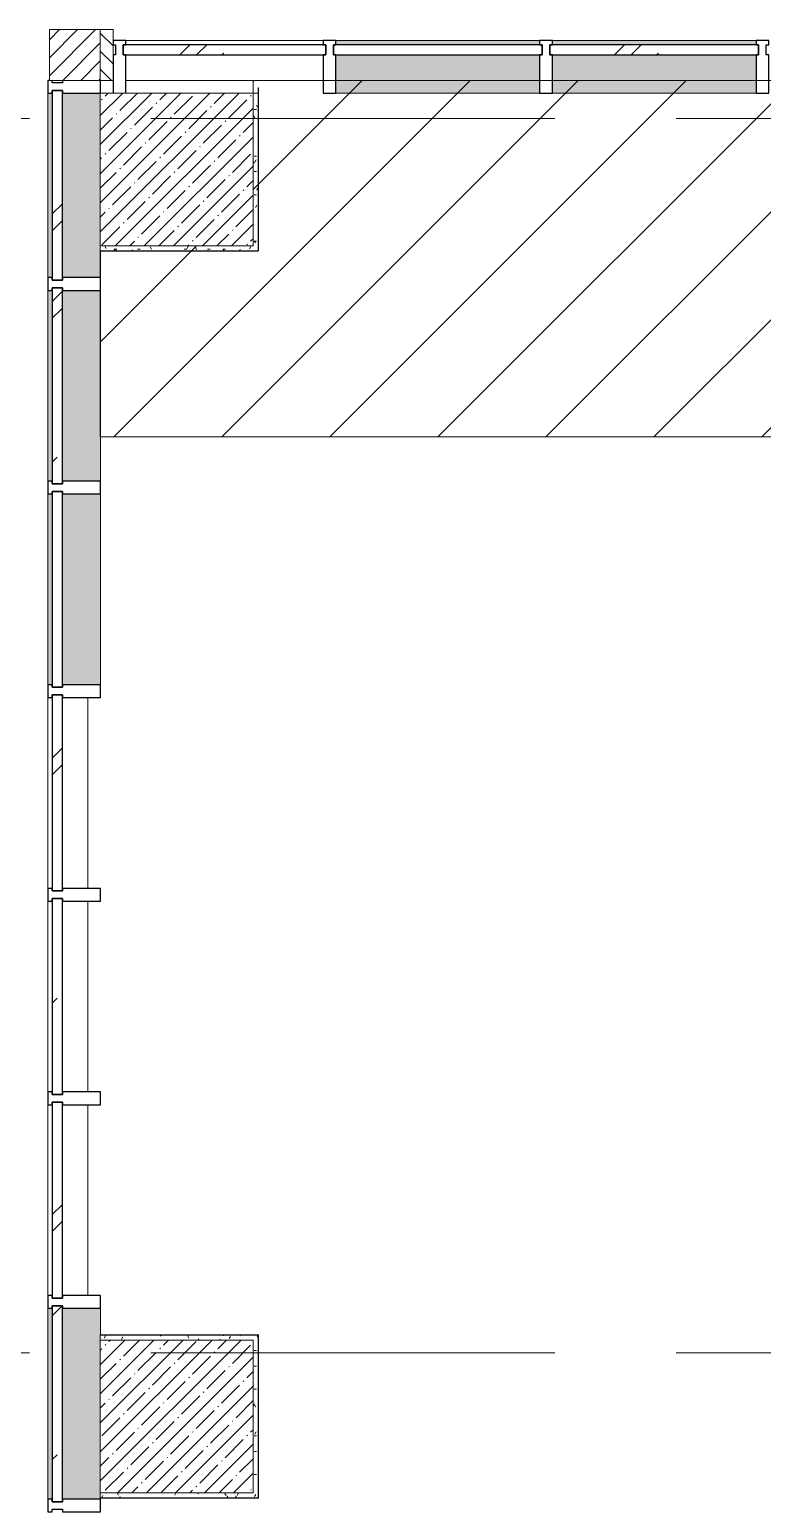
# Model space of a CAD drawing. Header units: millimetres. Extents: x -3456 to 185767, y -8553 to 29000.
# Drawn here: x 3782 to 6660, y 21550 to 27350 of the extents above; entities that cross this region are included whole.
import ezdxf

# ---------------------------------------------------------------- set-up
doc = ezdxf.new("R2010")
doc.units = ezdxf.units.MM
doc.linetypes.add('Осевая', pattern=[3175, 635, -476.25, 1587.5, -476.25])
for name, color, linetype, lineweight in [('A-DETL', 7, 'Continuous', 9), ('A-GLAZ-CURT', 7, 'Continuous', 9), ('A-GLAZ-CURT-1', 7, 'Continuous', 25), ('A-GLAZ-CWMG', 7, 'Continuous', 9), ('A-GLAZ-CWMG-1', 7, 'Continuous', 25), ('A-WALL', 7, 'Continuous', 9), ('I-WALL', 7, 'Continuous', 9), ('S-COLS', 7, 'Continuous', 9), ('Оси-2', 7, 'Осевая', 9)]:
    doc.layers.add(name, color=color, linetype=linetype, lineweight=lineweight)
for name, color, linetype, lineweight, true_color in [('A-DETL-GENF-1', 7, 'Continuous', 9, 0xc0c0c0), ('A-WALL-1', 7, 'Continuous', 9, 0x3c3c3c), ('A-WALL-FNSH-1', 7, 'Continuous', 9, 0x3c3c3c)]:
    doc.layers.add(name, color=color, linetype=linetype, lineweight=lineweight, true_color=true_color)
pattern_1 = [(0, (0, 0), (121.92, 30.48), [10.058, -81.382, 10.058, -81.382, -487.68]), (0, (0, 0), (121.92, 30.48), [-182.88, 10.058, -172.822, 10.058, -81.382, -213.36]), (0, (0, 0), (121.92, 30.48), [-457.2, 10.058, -50.902, 10.058, -142.342]), (120, (45.72, 15.24), (-87.356454, 90.345817), [10.058, -81.382, 10.058, -81.382, -487.68]), (120, (45.72, 15.24), (-87.356454, 90.345817), [-182.88, 10.058, -172.822, 10.058, -81.382, -213.36]), (120, (45.72, 15.24), (-87.356454, 90.345817), [-457.2, 10.058, -50.902, 10.058, -142.342]), (240, (60.96, 76.2), (-34.563546, -120.825817), [10.058, -81.382, 10.058, -81.382, -487.68]), (240, (60.96, 76.2), (-34.563546, -120.825817), [-182.88, 10.058, -172.822, 10.058, -81.382, -213.36]), (240, (60.96, 76.2), (-34.563546, -120.825817), [-457.2, 10.058, -50.902, 10.058, -142.342])]

# ---------------------------------------------------------------- blocks, each defined once
blk = doc.blocks.new('Прямоугольный импост - Импост структурный с накладкой - 190мм-22856805-План заполнения и маркировки дверных проемов 2 этажа в осях 1-12')
at = {"layer": 'A-GLAZ-CWMG-1'}
for p, q in [((0, 17), (-50, 17)), ((-50, 17), (-50, 0)), ((-50, 0), (-40, 0)), ((-40, 0), (-40, -40)), ((-10, -40), (-10, 0)), ((-10, 0), (-0.1, 0)), ((0, 11.1), (0, 17)), ((-40, -40), (-50, -40)), ((-50, -40), (-50, -190)), ((-0.1, -40), (-10, -40)), ((-50, -190), (0, -190))]:
    blk.add_line(p, q, dxfattribs=at)
blk = doc.blocks.new('Системная панель - Стекло - 40мм-22858580-План заполнения и маркировки дверных проемов 2 этажа в осях 1-12')
at = {"layer": 'A-GLAZ-CURT'}
h = blk.add_hatch(dxfattribs=at)
h.set_pattern_fill('FP_19', color=256, style=0, pattern_type=2)
h.set_pattern_definition([(135, (26637.62, -3971.1), (-282.843, -282.843), [200, -600]), (135, (26737.62, -4171.1), (-282.843, -282.843), [600, -200]), (135, (26837.62, -3771.1), (-282.843, -282.843), [200, -600])])
h.paths.add_polyline_path([(372.5, 0), (372.5, 40), (-372.5, 40), (-372.5, 0)])
at = {"layer": 'A-GLAZ-CURT-1'}
for p, q in [((372.5, 40), (-372.5, 40)), ((-372.5, 40), (-372.5, 0)), ((-372.5, 0), (372.5, 0)), ((372.5, 0), (372.5, 40))]:
    blk.add_line(p, q, dxfattribs=at)
blk = doc.blocks.new('Системная панель - Стекло - 40мм-V10-План заполнения и маркировки дверных проемов 2 этажа в осях 1-12')
at = {"layer": 'A-GLAZ-CURT'}
h = blk.add_hatch(dxfattribs=at)
h.set_pattern_fill('FP_21', color=256, style=0, pattern_type=2)
h.set_pattern_definition([(135, (23450.12, -3971.1), (-282.843, -282.843), [200, -600]), (135, (23550.12, -4171.1), (-282.843, -282.843), [600, -200]), (135, (23650.12, -3771.1), (-282.843, -282.843), [200, -600])])
h.paths.add_polyline_path([(385, 0), (385, 40), (-385, 40), (-385, 0), (342.7, 0)])
at = {"layer": 'A-GLAZ-CURT-1'}
for p, q in [((385, 40), (-385, 40)), ((-385, 40), (-385, 0)), ((-385, 0), (385, 0)), ((385, 0), (385, 40))]:
    blk.add_line(p, q, dxfattribs=at)
blk = doc.blocks.new('Прямоугольный импост - Импост структурный с накладкой - 190мм-22856798-План заполнения и маркировки дверных проемов 2 этажа в осях 1-12')
at = {"layer": 'A-GLAZ-CWMG-1'}
for p, q in [((-25, 0), (-25, 17)), ((-25, 17), (25, 17)), ((-15, 0), (-25, 0)), ((-15, -40), (-15, 0)), ((25, 0), (15, 0)), ((15, 0), (15, -40)), ((25, 17), (25, 0)), ((-25, -190), (-25, -40)), ((-25, -40), (-15, -40)), ((15, -40), (25, -40)), ((25, -40), (25, -190)), ((25, -190), (-25, -190))]:
    blk.add_line(p, q, dxfattribs=at)
blk = doc.blocks.new('Прямоугольный импост - Импост структурный с накладкой - 160мм-22858437-План заполнения и маркировки дверных проемов 2 этажа в осях 1-12')
at = {"layer": 'A-GLAZ-CWMG'}
for p, q in [((3854.1, 23925.1), (3854.1, 23175.1)), ((4011.1, 23925.1), (4011.1, 23175.1))]:
    blk.add_line(p, q, dxfattribs=at)
blk = doc.blocks.new('Системная панель - Стекло - 40мм-V11-План заполнения и маркировки дверных проемов 2 этажа в осях 1-12')
at = {"layer": 'A-GLAZ-CURT'}
h = blk.add_hatch(dxfattribs=at)
h.set_pattern_fill('FP_23', color=256, style=0, pattern_type=2)
h.set_pattern_definition([(135, (22650.12, -3971.1), (-282.843, -282.843), [200, -600]), (135, (22750.12, -4171.1), (-282.843, -282.843), [600, -200]), (135, (22850.12, -3771.1), (-282.843, -282.843), [200, -600])])
h.paths.add_polyline_path([(385, 0), (385, 40), (-385, 40), (-385, 0)])
at = {"layer": 'A-GLAZ-CURT-1'}
for p, q in [((385, 40), (-385, 40)), ((-385, 40), (-385, 0)), ((-385, 0), (385, 0)), ((385, 0), (385, 40))]:
    blk.add_line(p, q, dxfattribs=at)
blk = doc.blocks.new('Системная панель - Стекло - 40мм-V12-План заполнения и маркировки дверных проемов 2 этажа в осях 1-12')
at = {"layer": 'A-GLAZ-CURT'}
h = blk.add_hatch(dxfattribs=at)
h.set_pattern_fill('FP_24', color=256, style=0, pattern_type=2)
h.set_pattern_definition([(135, (24250.12, -3971.1), (-282.843, -282.843), [200, -600]), (135, (24350.12, -4171.1), (-282.843, -282.843), [600, -200]), (135, (24450.12, -3771.1), (-282.843, -282.843), [200, -600])])
h.paths.add_polyline_path([(385, 0), (385, 40), (-385, 40), (-385, 0)])
at = {"layer": 'A-GLAZ-CURT-1'}
for p, q in [((385, 40), (-385, 40)), ((-385, 40), (-385, 0)), ((-385, 0), (385, 0)), ((385, 0), (385, 40))]:
    blk.add_line(p, q, dxfattribs=at)
blk = doc.blocks.new('Системная панель - Стекло - 40мм-22856069-План заполнения и маркировки дверных проемов 2 этажа в осях 1-12')
at = {"layer": 'A-GLAZ-CURT'}
h = blk.add_hatch(dxfattribs=at)
h.set_pattern_fill('FP_25', color=256, style=0, pattern_type=2)
h.set_pattern_definition([(45, (-4647.5, -27190), (-282.843, 282.843), [200, -600]), (45, (-4847.5, -27290), (-282.843, 282.843), [600, -200]), (45, (-4447.5, -27390), (-282.843, 282.843), [200, -600])])
h.paths.add_polyline_path([(397.5, -40), (397.5, 0), (-397.5, 0), (-397.5, -40), (-356.8, -40)])
at = {"layer": 'A-GLAZ-CURT-1'}
for p, q in [((397.5, 0), (-397.5, 0)), ((-397.5, 0), (-397.5, -40)), ((397.5, -40), (397.5, 0)), ((-397.5, -40), (397.5, -40))]:
    blk.add_line(p, q, dxfattribs=at)
blk = doc.blocks.new('Прямоугольный импост - Импост структурный с накладкой - 160мм-22794259-План заполнения и маркировки дверных проемов 2 этажа в осях 1-12')
at = {"layer": 'A-GLAZ-CWMG'}
for p, q in [((4160, 27307), (4935, 27307)), ((4160, 27150), (4660, 27150)), ((4660, 27150), (4935, 27150))]:
    blk.add_line(p, q, dxfattribs=at)
blk = doc.blocks.new('Прямоугольный импост - Импост структурный с накладкой - 190мм-V17-План заполнения и маркировки дверных проемов 2 этажа в осях 1-12')
at = {"layer": 'A-GLAZ-CWMG-1'}
for p, q in [((-50, 190), (-50, 40)), ((0, 40), (0, 190)), ((-50, 40), (-40, 40)), ((-40, 0), (-50, 0)), ((-50, 0), (-50, -17)), ((-40, 40), (-40, 0)), ((-10, 0), (-10, 40)), ((-10, 40), (0, 40)), ((0, 0), (-10, 0)), ((0, -17), (0, 0)), ((-50, -17), (0, -17))]:
    blk.add_line(p, q, dxfattribs=at)
blk = doc.blocks.new('Системная панель - Стекло - 40мм-V26-План заполнения и маркировки дверных проемов 2 этажа в осях 1-12')
at = {"layer": 'A-GLAZ-CURT-1'}
for p, q in [((385, 40), (-385, 40)), ((-385, 40), (-385, 0)), ((-385, 0), (385, 0)), ((385, 0), (385, 40))]:
    blk.add_line(p, q, dxfattribs=at)
blk = doc.blocks.new('Прямоугольный импост - Импост структурный с накладкой - 190мм-V27-План заполнения и маркировки дверных проемов 2 этажа в осях 1-12')
at = {"layer": 'A-GLAZ-CWMG'}
for points in [[(3871.1, 24775.1), (3871.1, 25525.1), (3854.1, 25525.1), (3854.1, 24775.1)], [(4061.1, 24775.1), (4061.1, 25525.1), (3911.1, 25525.1), (3911.1, 24775.1)]]:
    blk.add_hatch(color=256, dxfattribs=at).paths.add_polyline_path(points)
for p, q in [((3854.1, 25525.1), (3854.1, 24775.1)), ((4061.1, 25525.1), (4061.1, 24775.1))]:
    blk.add_line(p, q, dxfattribs=at)
blk = doc.blocks.new('Прямоугольный импост - Импост структурный с накладкой - 190мм-22856065-План заполнения и маркировки дверных проемов 2 этажа в осях 1-12')
at = {"layer": 'A-GLAZ-CWMG-1'}
for p, q in [((-25, 140), (-25, 190)), ((-25, 190), (25, 190)), ((25, 190), (25, 140)), ((-25, 40), (-25, 140)), ((25, 140), (25, 40)), ((-15, 40), (-25, 40)), ((-25, -17), (-25, 0)), ((-25, 0), (-15, 0)), ((-15, 0), (-15, 40)), ((15, 40), (15, 0)), ((25, 40), (15, 40)), ((15, 0), (25, 0)), ((25, 0), (25, -17)), ((25, -17), (-25, -17))]:
    blk.add_line(p, q, dxfattribs=at)
blk = doc.blocks.new('Системная панель - Стекло - 40мм-V42-План заполнения и маркировки дверных проемов 2 этажа в осях 1-12')
at = {"layer": 'A-GLAZ-CURT'}
h = blk.add_hatch(dxfattribs=at)
h.set_pattern_fill('FP_52', color=256, style=0, pattern_type=2)
h.set_pattern_definition([(45, (-5485, -27190), (-282.843, 282.843), [200, -600]), (45, (-5685, -27290), (-282.8427, 282.8427), [600, -200]), (45, (-5285, -27390), (-282.8427, 282.8427), [200, -600])])
h.paths.add_polyline_path([(144.4, -40), (410, -40), (410, 0), (-410, 0), (-410, -40)])
at = {"layer": 'A-GLAZ-CURT-1'}
for p, q in [((410, 0), (-410, 0)), ((-410, 0), (-410, -40)), ((410, -40), (410, 0)), ((-410, -40), (410, -40))]:
    blk.add_line(p, q, dxfattribs=at)
blk = doc.blocks.new('Прямоугольный импост - Импост структурный с накладкой - 190мм-V31-План заполнения и маркировки дверных проемов 2 этажа в осях 1-12')
at = {"layer": 'A-GLAZ-CWMG'}
for points in [[(8207, 27290), (8335, 27290), (8335, 27307), (7535, 27307), (7535, 27290)], [(8335, 27100), (8335, 27250), (7535, 27250), (7535, 27100), (8207, 27100)]]:
    blk.add_hatch(color=256, dxfattribs=at).paths.add_polyline_path(points)
for p, q in [((7535, 27307), (8335, 27307)), ((7535, 27100), (8335, 27100))]:
    blk.add_line(p, q, dxfattribs=at)
blk = doc.blocks.new('Прямоугольный импост - Импост структурный с накладкой - 190мм-22858574-План заполнения и маркировки дверных проемов 2 этажа в осях 1-12')
at = {"layer": 'A-GLAZ-CWMG'}
for points in [[(3871.1, 26375.1), (3871.1, 27100.1), (3854.1, 27100.1), (3854.1, 26375.1)], [(4061.1, 26375.1), (4060, 27100.1), (3911.1, 27100.1), (3911.1, 26375.1), (4060, 26375.1)]]:
    blk.add_hatch(color=256, dxfattribs=at).paths.add_polyline_path(points)
for p, q in [((3854.1, 27100.1), (3854.1, 26375.1)), ((4061.1, 26480), (4061.1, 26375.1))]:
    blk.add_line(p, q, dxfattribs=at)
blk = doc.blocks.new('BSC_Колонна _Прямоугольная - 200х200-22401950-План заполнения и маркировки дверных проемов 2 этажа в осях 1-12')
at = {"layer": 'S-COLS'}
h = blk.add_hatch(dxfattribs=at)
h.set_pattern_fill('FP_60', color=256, style=0, pattern_type=2)
h.set_pattern_definition([(45, (-3960, -27250), (-35.35534, 35.35534), [])])
h.paths.add_polyline_path([(-100, -100), (100, -100), (100, 100), (-100, 100)])
for p, q in [((100, 100), (-100, 100)), ((-100, 100), (-100, -100)), ((100, -100), (100, 100)), ((-100, -100), (100, -100))]:
    blk.add_line(p, q, dxfattribs=at)
blk = doc.blocks.new('Системная панель - Стекло - 40мм-V46-План заполнения и маркировки дверных проемов 2 этажа в осях 1-12')
at = {"layer": 'A-GLAZ-CURT'}
h = blk.add_hatch(dxfattribs=at)
h.set_pattern_fill('FP_61', color=256, style=0, pattern_type=2)
h.set_pattern_definition([(45, (-6335, -27190), (-282.8427, 282.8427), [200, -600]), (45, (-6535, -27290), (-282.8427, 282.8427), [600, -200]), (45, (-6135, -27390), (-282.8427, 282.8427), [200, -600])])
h.paths.add_polyline_path([(410, -40), (410, 0), (-410, 0), (-410, -40)])
at = {"layer": 'A-GLAZ-CURT-1'}
for p, q in [((410, 0), (-410, 0)), ((-410, 0), (-410, -40)), ((410, -40), (410, 0)), ((-410, -40), (410, -40))]:
    blk.add_line(p, q, dxfattribs=at)
blk = doc.blocks.new('Системная панель - Стекло - 40мм-V47-План заполнения и маркировки дверных проемов 2 этажа в осях 1-12')
at = {"layer": 'A-GLAZ-CURT'}
h = blk.add_hatch(dxfattribs=at)
h.set_pattern_fill('FP_62', color=256, style=0, pattern_type=2)
h.set_pattern_definition([(135, (25850.12, -3971.1), (-282.843, -282.843), [200, -600]), (135, (25950.12, -4171.1), (-282.843, -282.843), [600, -200]), (135, (26050.12, -3771.1), (-282.843, -282.843), [200, -600])])
h.paths.add_polyline_path([(385, 0), (385, 40), (-385, 40), (-385, 0)])
at = {"layer": 'A-GLAZ-CURT-1'}
for p, q in [((385, 40), (-385, 40)), ((-385, 40), (-385, 0)), ((-385, 0), (385, 0)), ((385, 0), (385, 40))]:
    blk.add_line(p, q, dxfattribs=at)
blk = doc.blocks.new('Прямоугольный импост - Импост структурный с накладкой - 190мм-V48-План заполнения и маркировки дверных проемов 2 этажа в осях 1-12')
at = {"layer": 'A-GLAZ-CWMG'}
for points in [[(3871.1, 25575.1), (3871.1, 26325.1), (3854.1, 26325.1), (3854.1, 25575.1)], [(4060, 25575.1), (4061.1, 25575.1), (4060, 26325.1), (3911.1, 26325.1), (3911.1, 25575.1)]]:
    blk.add_hatch(color=256, dxfattribs=at).paths.add_polyline_path(points)
for p, q in [((3854.1, 26325.1), (3854.1, 25575.1)), ((4061.1, 26325.1), (4061.1, 25750)), ((4061.1, 25750), (4061.1, 25575.1))]:
    blk.add_line(p, q, dxfattribs=at)
blk = doc.blocks.new('Прямоугольный импост - Импост структурный с накладкой - 190мм-V49-План заполнения и маркировки дверных проемов 2 этажа в осях 1-12')
at = {"layer": 'A-GLAZ-CWMG-1'}
for p, q in [((-25, 0), (-25, 17)), ((-25, 17), (25, 17)), ((-15, 0), (-25, 0)), ((-15, -40), (-15, 0)), ((25, 0), (15, 0)), ((15, 0), (15, -40)), ((25, 17), (25, 0)), ((-25, -188.9), (-25, -40)), ((-25, -40), (-15, -40)), ((15, -40), (25, -40)), ((25, -40), (25, -188.9)), ((25, -190), (-25, -190))]:
    blk.add_line(p, q, dxfattribs=at)
blk = doc.blocks.new('BSC_Колонна _Прямоугольная - 600х600-V53-План заполнения и маркировки дверных проемов 2 этажа в осях 1-12')
at = {"layer": 'S-COLS'}
h = blk.add_hatch(dxfattribs=at)
h.set_pattern_fill('FP_66', color=256, style=0, pattern_type=2)
h.set_pattern_definition([(45, (-4360, -26800), (-57.02463, 57.02463), []), (45, (-4302.975, -26800), (-57.02463, 57.02463), [100.806, -20.161, 3.353, -16.808])])
h.paths.add_polyline_path([(-300, -300), (300, -300), (300, 300), (-300, 300)])
for p, q in [((300, 300), (-300, 300)), ((-300, 300), (-300, -300)), ((300, -300), (300, 300)), ((-300, -300), (300, -300))]:
    blk.add_line(p, q, dxfattribs=at)
blk = doc.blocks.new('BSC_Колонна _Прямоугольная - 600х600-V54-План заполнения и маркировки дверных проемов 2 этажа в осях 1-12')
at = {"layer": 'S-COLS'}
h = blk.add_hatch(dxfattribs=at)
h.set_pattern_fill('FP_68', color=256, style=0, pattern_type=2)
h.set_pattern_definition([(45, (-4360, -21900), (-57.02463, 57.02463), []), (45, (-4302.975, -21900), (-57.02463, 57.02463), [100.806, -20.161, 3.353, -16.808])])
h.paths.add_polyline_path([(-300, -300), (300, -300), (300, 300), (-300, 300), (-300, 261)])
for p, q in [((300, 300), (-300, 300)), ((-300, 300), (-300, -300)), ((300, -300), (300, 300)), ((-300, -300), (300, -300))]:
    blk.add_line(p, q, dxfattribs=at)
blk = doc.blocks.new('Системная панель - Стекло - 40мм-V62-План заполнения и маркировки дверных проемов 2 этажа в осях 1-12')
at = {"layer": 'A-GLAZ-CURT'}
h = blk.add_hatch(dxfattribs=at)
h.set_pattern_fill('FP_75', color=256, style=0, pattern_type=2)
h.set_pattern_definition([(135, (21850.12, -3971.1), (-282.843, -282.843), [200, -600]), (135, (21950.12, -4171.1), (-282.843, -282.843), [600, -200]), (135, (22050.12, -3771.1), (-282.843, -282.843), [200, -600])])
h.paths.add_polyline_path([(385, 0), (385, 40), (-385, 40), (-385, 0), (-210.9, 0)])
at = {"layer": 'A-GLAZ-CURT-1'}
for p, q in [((385, 40), (-385, 40)), ((-385, 40), (-385, 0)), ((-385, 0), (385, 0)), ((385, 0), (385, 40))]:
    blk.add_line(p, q, dxfattribs=at)
blk = doc.blocks.new('Прямоугольный импост - Импост структурный с накладкой - 190мм-V63-План заполнения и маркировки дверных проемов 2 этажа в осях 1-12')
at = {"layer": 'A-GLAZ-CWMG'}
for points in [[(3871.1, 21575.1), (3871.1, 22325.1), (3854.1, 22325.1), (3854.1, 21575.1)], [(4060, 21575.1), (4061.1, 21575.1), (4060, 22325.1), (3911.1, 22325.1), (3911.1, 21575.1)]]:
    blk.add_hatch(color=256, dxfattribs=at).paths.add_polyline_path(points)
for p, q in [((3854.1, 22325.1), (3854.1, 21575.1)), ((4061.1, 22325.1), (4061.1, 22220)), ((4061.1, 21580), (4061.1, 21575.1))]:
    blk.add_line(p, q, dxfattribs=at)

msp = doc.modelspace()

# ---------------------------------------------------------------- hatches: boundary and pattern name
at = {"layer": 'A-DETL-GENF-1'}
h = msp.add_hatch(dxfattribs=at)
h.set_pattern_fill('FP_100', color=256, style=0, pattern_type=2)
h.set_pattern_definition([(45, (0, 0), (-212.132, 212.132), [])])
h.paths.add_polyline_path([(13562.1, 15200), (13710.3, 15200), (13710.3, 27150), (4660, 27150), (4660, 26500), (4060, 26500), (4060, 25750), (9710, 25750), (9710, 20770), (6760, 20770), (6760, 15200), (12223.3, 15200)])
at = {"layer": 'A-WALL'}
h = msp.add_hatch(dxfattribs=at)
h.set_pattern_fill('FP_18', color=256, style=0, pattern_type=2)
h.set_pattern_definition([(135, (0, 0), (-35.35534, -35.35534), [])])
h.paths.add_polyline_path([(13690, 27150), (13710, 27150), (13710, 27350), (13460.3, 27350), (13460.3, 27150), (13689, 27150)])
h.paths.add_polyline_path([(4060, 27150), (4110, 27150), (4110, 27350), (4060, 27350)])
at = {"layer": 'I-WALL'}
h = msp.add_hatch(dxfattribs=at)
h.set_pattern_fill('FP_89', color=256, style=0, pattern_type=2)
h.set_pattern_definition(pattern_1)
h.paths.add_polyline_path([(4680, 26500), (4680, 27100), (4660, 27100), (4660, 26500)])
h = msp.add_hatch(dxfattribs=at)
h.set_pattern_fill('FP_89', color=256, style=0, pattern_type=2)
h.set_pattern_definition(pattern_1)
h.paths.add_polyline_path([(4644, 26480), (4680, 26480), (4680, 26500), (4060, 26500), (4060, 26480), (4190.7, 26480)])
h = msp.add_hatch(dxfattribs=at)
h.set_pattern_fill('FP_89', color=256, style=0, pattern_type=2)
h.set_pattern_definition(pattern_1)
h.paths.add_polyline_path([(4190.7, 22200), (4660, 22200), (4660, 22220), (4060, 22220), (4060, 22200)])
h = msp.add_hatch(dxfattribs=at)
h.set_pattern_fill('FP_89', color=256, style=0, pattern_type=2)
h.set_pattern_definition(pattern_1)
h.paths.add_polyline_path([(4660, 21600), (4680, 21600), (4680, 22220), (4660, 22220), (4660, 22200)])
h = msp.add_hatch(dxfattribs=at)
h.set_pattern_fill('FP_89', color=256, style=0, pattern_type=2)
h.set_pattern_definition(pattern_1)
h.paths.add_polyline_path([(4680, 21580), (4680, 21600), (4060, 21600), (4060, 21580), (4660, 21580)])

# ---------------------------------------------------------------- linework, layer by layer
at = {"layer": 'A-DETL'}
for p, q in [((4660, 27150), (4660, 26500)), ((13710.3, 27150), (4660, 27150)), ((4660, 26500), (4060, 26500)), ((4060, 26500), (4060, 25750)), ((4060, 25750), (9710, 25750))]:
    msp.add_line(p, q, dxfattribs=at)
at = {"layer": 'A-WALL-1'}
for p, q in [((4110, 27350), (4060, 27350)), ((4110, 27150), (4110, 27350)), ((4060, 27150), (4110, 27150)), ((4680, 27100), (4660, 27100)), ((4060, 26500), (4060, 26480)), ((4680, 22220), (4060, 22220)), ((4060, 22220), (4060, 22200)), ((4680, 21580), (4680, 22220)), ((4060, 21600), (4060, 21580)), ((4060, 21580), (4680, 21580))]:
    msp.add_line(p, q, dxfattribs=at)
at = {"layer": 'A-WALL-FNSH-1'}
for p, q in [((4680, 27120.5), (4680, 26479)), ((4681, 27120.5), (4680, 27120.5)), ((4681, 26480), (4681, 27120.5)), ((4681, 26480), (4060, 26480)), ((4060, 26480), (4060, 26479)), ((4060, 26479), (4680, 26479)), ((4681, 22221), (4060, 22221)), ((4060, 22221), (4060, 22220)), ((4681, 21579), (4681, 22221)), ((4060, 21580), (4060, 21579)), ((4060, 21579), (4681, 21579))]:
    msp.add_line(p, q, dxfattribs=at)
at = {"layer": 'Оси-2'}
for p, q in [((-28.5, 27000), (31340, 27000)), ((-28.5, 22150), (36281, 22150))]:
    msp.add_line(p, q, dxfattribs=at)

# ---------------------------------------------------------------- block references
at = {"layer": 'A-GLAZ-CURT'}
for name, p in [('Системная панель - Стекло - 40мм-22856069-План заполнения и маркировки дверных проемов 2 этажа в осях 1-12', (4547.5, 27290)), ('Системная панель - Стекло - 40мм-V42-План заполнения и маркировки дверных проемов 2 этажа в осях 1-12', (5385, 27290)), ('Системная панель - Стекло - 40мм-V46-План заполнения и маркировки дверных проемов 2 этажа в осях 1-12', (6235, 27290))]:
    msp.add_blockref(name, p, dxfattribs=at)
at = {"layer": 'A-GLAZ-CURT', "rotation": 269.9999999999999}
for name, p in [('Системная панель - Стекло - 40мм-22858580-План заполнения и маркировки дверных проемов 2 этажа в осях 1-12', (3871.1, 26737.6)), ('Системная панель - Стекло - 40мм-V47-План заполнения и маркировки дверных проемов 2 этажа в осях 1-12', (3871.1, 25950.1)), ('Системная панель - Стекло - 40мм-V26-План заполнения и маркировки дверных проемов 2 этажа в осях 1-12', (3871.1, 25150.1)), ('Системная панель - Стекло - 40мм-V12-План заполнения и маркировки дверных проемов 2 этажа в осях 1-12', (3871.1, 24350.1)), ('Системная панель - Стекло - 40мм-V10-План заполнения и маркировки дверных проемов 2 этажа в осях 1-12', (3871.1, 23550.1)), ('Системная панель - Стекло - 40мм-V11-План заполнения и маркировки дверных проемов 2 этажа в осях 1-12', (3871.1, 22750.1)), ('Системная панель - Стекло - 40мм-V62-План заполнения и маркировки дверных проемов 2 этажа в осях 1-12', (3871.1, 21950.1))]:
    msp.add_blockref(name, p, dxfattribs=at)
at = {"layer": 'A-GLAZ-CWMG'}
for name, p, rotation in [('Прямоугольный импост - Импост структурный с накладкой - 190мм-V17-План заполнения и маркировки дверных проемов 2 этажа в осях 1-12', (4110, 27290), 180), ('Прямоугольный импост - Импост структурный с накладкой - 190мм-22856805-План заполнения и маркировки дверных проемов 2 этажа в осях 1-12', (3871.1, 27150.1), 89.99999999999991)]:
    msp.add_blockref(name, p, dxfattribs=dict(at, rotation=rotation))
for name, p in [('Прямоугольный импост - Импост структурный с накладкой - 160мм-22794259-План заполнения и маркировки дверных проемов 2 этажа в осях 1-12', (0, 0)), ('Прямоугольный импост - Импост структурный с накладкой - 190мм-V31-План заполнения и маркировки дверных проемов 2 этажа в осях 1-12', (-2550, 0)), ('Прямоугольный импост - Импост структурный с накладкой - 190мм-V31-План заполнения и маркировки дверных проемов 2 этажа в осях 1-12', (-1700, 0)), ('Прямоугольный импост - Импост структурный с накладкой - 190мм-22858574-План заполнения и маркировки дверных проемов 2 этажа в осях 1-12', (0, 0)), ('Прямоугольный импост - Импост структурный с накладкой - 190мм-V48-План заполнения и маркировки дверных проемов 2 этажа в осях 1-12', (0, 0)), ('Прямоугольный импост - Импост структурный с накладкой - 190мм-V27-План заполнения и маркировки дверных проемов 2 этажа в осях 1-12', (0, 0)), ('Прямоугольный импост - Импост структурный с накладкой - 160мм-22858437-План заполнения и маркировки дверных проемов 2 этажа в осях 1-12', (0, 800)), ('Прямоугольный импост - Импост структурный с накладкой - 160мм-22858437-План заполнения и маркировки дверных проемов 2 этажа в осях 1-12', (0, 0)), ('Прямоугольный импост - Импост структурный с накладкой - 160мм-22858437-План заполнения и маркировки дверных проемов 2 этажа в осях 1-12', (0, -800)), ('Прямоугольный импост - Импост структурный с накладкой - 190мм-V63-План заполнения и маркировки дверных проемов 2 этажа в осях 1-12', (0, 0))]:
    msp.add_blockref(name, p, dxfattribs=at)
at = {"layer": 'A-GLAZ-CWMG', "extrusion": (0, 0, -1)}
for name, p, rotation in [('Прямоугольный импост - Импост структурный с накладкой - 190мм-22856065-План заполнения и маркировки дверных проемов 2 этажа в осях 1-12', (-4960, 27290), 180), ('Прямоугольный импост - Импост структурный с накладкой - 190мм-22856065-План заполнения и маркировки дверных проемов 2 этажа в осях 1-12', (-5810, 27290), 180), ('Прямоугольный импост - Импост структурный с накладкой - 190мм-22856065-План заполнения и маркировки дверных проемов 2 этажа в осях 1-12', (-6660, 27290), 180), ('Прямоугольный импост - Импост структурный с накладкой - 190мм-V49-План заполнения и маркировки дверных проемов 2 этажа в осях 1-12', (-3871.1, 26350.1), 270.0000000000001), ('Прямоугольный импост - Импост структурный с накладкой - 190мм-22856798-План заполнения и маркировки дверных проемов 2 этажа в осях 1-12', (-3871.1, 25550.1), 270.0000000000001), ('Прямоугольный импост - Импост структурный с накладкой - 190мм-22856798-План заполнения и маркировки дверных проемов 2 этажа в осях 1-12', (-3871.1, 24750.1), 270.0000000000001), ('Прямоугольный импост - Импост структурный с накладкой - 190мм-22856798-План заполнения и маркировки дверных проемов 2 этажа в осях 1-12', (-3871.1, 23950.1), 270.0000000000001), ('Прямоугольный импост - Импост структурный с накладкой - 190мм-22856798-План заполнения и маркировки дверных проемов 2 этажа в осях 1-12', (-3871.1, 23150.1), 270.0000000000001), ('Прямоугольный импост - Импост структурный с накладкой - 190мм-22856798-План заполнения и маркировки дверных проемов 2 этажа в осях 1-12', (-3871.1, 22350.1), 270.0000000000001), ('Прямоугольный импост - Импост структурный с накладкой - 190мм-22856798-План заполнения и маркировки дверных проемов 2 этажа в осях 1-12', (-3871.1, 21550.1), 270.0000000000001)]:
    msp.add_blockref(name, p, dxfattribs=dict(at, rotation=rotation))
at = {"layer": 'S-COLS'}
for name, p in [('BSC_Колонна _Прямоугольная - 200х200-22401950-План заполнения и маркировки дверных проемов 2 этажа в осях 1-12', (3960, 27250)), ('BSC_Колонна _Прямоугольная - 600х600-V53-План заполнения и маркировки дверных проемов 2 этажа в осях 1-12', (4360, 26800)), ('BSC_Колонна _Прямоугольная - 600х600-V54-План заполнения и маркировки дверных проемов 2 этажа в осях 1-12', (4360, 21900))]:
    msp.add_blockref(name, p, dxfattribs=at)

doc.saveas('drawing.dxf')
